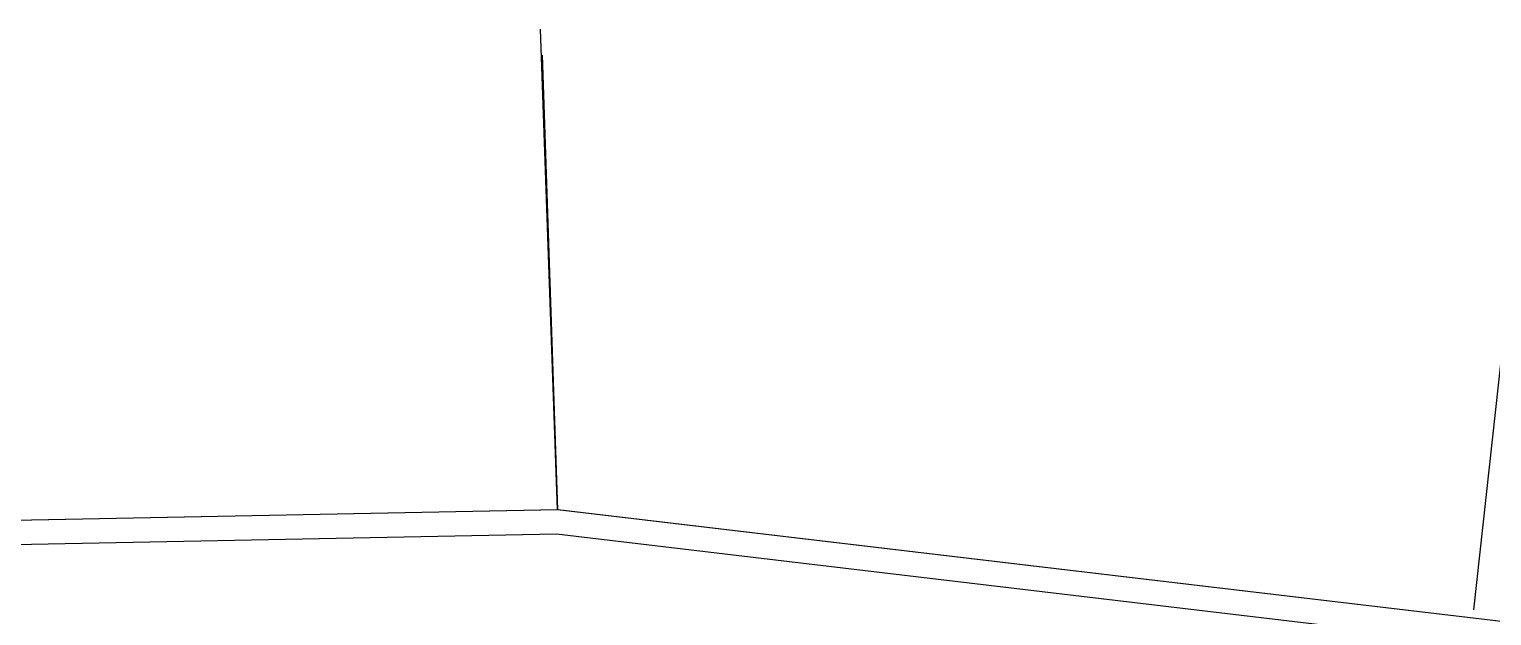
# Model space of a CAD drawing. Header units: millimetres. Extents: x 793 to 3159, y 750 to 2095.
# Drawn here: x 1257.48 to 1266.49, y 1076.58 to 1080.19 of the extents above; entities that cross this region are included whole.
import ezdxf

# ---------------------------------------------------------------- set-up
doc = ezdxf.new("R2010")
doc.units = ezdxf.units.MM
doc.linetypes.add('CONTINUA', pattern=[0])
for name, color, linetype in [('A-BANQUETA', 8, 'Continuous'), ('GUARNICIONES', 8, 'Continuous'), ('LINEAS DE PAVIEMENTOS', 9, 'Continuous')]:
    doc.layers.add(name, color=color, linetype=linetype)

msp = doc.modelspace()

# ---------------------------------------------------------------- linework, layer by layer
at = {"layer": 'A-BANQUETA', "linetype": 'CONTINUA', "ltscale": 0.5}
for p, q in [((1260.73337, 1077.22982, 299.917), (1237.51964, 1076.77584, 297.63758)), ((1282.03911, 1074.7047, 301.76), (1260.73337, 1077.22982, 299.917)), ((1260.72639, 1077.07963, 299.91599), (1237.57814, 1076.62711, 297.643)), ((1282.01761, 1074.55625, 301.76), (1260.72639, 1077.07963, 299.91599))]:
    msp.add_line(p, q, dxfattribs=at)
at = {"layer": 'Defpoints'}
for p, q in [((1260.73337, 1077.22982, 299.917), (1260.62701, 1080.1872, 294.91201)), ((1260.73379, 1077.2298, 299.917), (1260.64032, 1080.02824, 299.91701)), ((1260.73379, 1077.2298, 299.917), (1260.64032, 1080.02824, 299.91701)), ((1260.73379, 1077.2298, 299.917), (1260.64032, 1080.02824, 299.91701)), ((1260.73379, 1077.2298, 299.917), (1260.64032, 1080.02824, 299.91701)), ((1266.37675, 1076.61443, 299.97), (1266.68107, 1079.39785, 299.97001)), ((1266.37675, 1076.61443, 299.97), (1266.68107, 1079.39785, 299.97001)), ((1266.37675, 1076.61443, 299.97), (1266.68107, 1079.39785, 299.97001)), ((1266.37675, 1076.61443, 299.97), (1266.68107, 1079.39785, 299.97001))]:
    msp.add_line(p, q, dxfattribs=at)
at = {"layer": 'GUARNICIONES'}
for p, q in [((1260.72639, 1077.07963, 299.91599), (1237.57641, 1076.62706, 297.643)), ((1282.01761, 1074.55625, 301.76), (1260.72639, 1077.07963, 299.91789))]:
    msp.add_line(p, q, dxfattribs=at)
at = {"layer": 'LINEAS DE PAVIEMENTOS'}
for p, q in [((1260.73379, 1077.2298, 299.917), (1237.57348, 1076.77704, 297.643)), ((1282.03526, 1074.70521, 301.76), (1260.73379, 1077.2298, 299.917))]:
    msp.add_line(p, q, dxfattribs=at)

doc.saveas('drawing.dxf')
